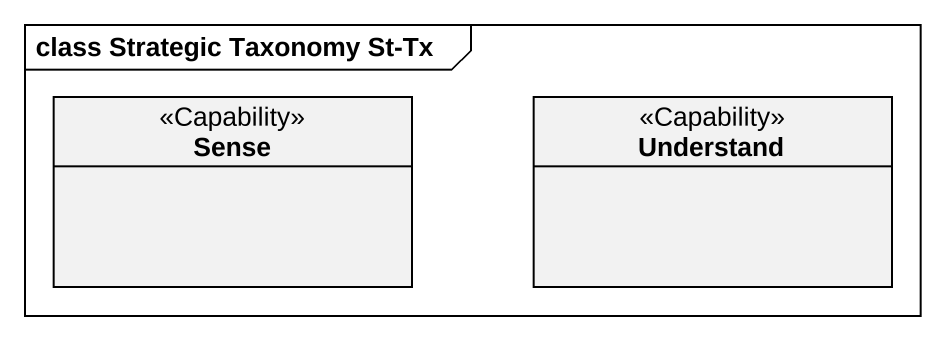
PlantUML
@startuml
mainframe class Strategic Taxonomy St-Tx
hide circle
hide empty members
class Sense <<Capability>>
class Understand <<Capability>>
@enduml
